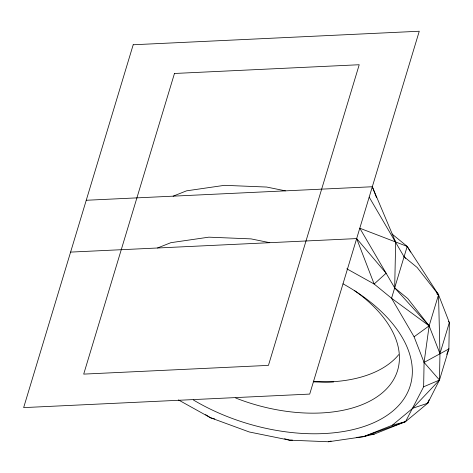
<?xml version="1.0" encoding="UTF-8"?>
<svg xmlns="http://www.w3.org/2000/svg" width="473" height="473" viewBox="0 0 473 473"><rect width="100%" height="100%" fill="white"/><g stroke="black" fill="none" stroke-linecap="round" stroke-linejoin="round"><path stroke-width="0.71" d="M178.469 399.939L210.526 417.771L249.277 431.979L289.506 440.162L328.487 441.758L363.548 436.662L374.385 434.054L405.538 421.656L423.642 386.796L424.08 362.436L429.141 325.856L438.53 294.756L407.2 246.415L392.04 234.011M356.21 437.448L363.548 436.662L405.538 421.656L427.746 403.233L439.482 380.038L448.877 348.932L449.35 322.545L438.53 294.756L417.145 267.47L404.072 256.78L369.182 197.117M86.252 200.268L372.31 186.746L395.659 242.117L394.683 287.88L429.141 325.856L439.961 353.644L439.482 380.038L412.805 408.211L392.306 425.221L363.548 436.662M414.088 336.788L429.141 325.856L407.756 298.569L394.683 287.88L359.793 228.217L407.2 246.415L391.549 298.25L414.088 336.788L424.08 362.436L439.482 380.038L423.642 386.796M412.805 408.211L427.746 403.233L428.171 401.819M427.746 403.233L429.082 399.797M446.737 354.431L448.877 348.932L424.08 362.436M448.221 350.221L448.877 348.932M173.148 196.165L186.51 190.844L224.498 185.327L266.719 187.054L285.414 190.856M157.497 248L170.859 242.679L208.847 237.162L251.068 238.889L269.764 242.69M328.487 441.758L331.124 441.031M392.306 425.221L405.538 421.656M370.731 434.586L374.385 434.054M70.601 252.103L356.66 238.581L386.11 273.228L374.143 284.013L346.804 268.8M292.438 440.127L289.506 440.162L284.557 438.737M437.093 294.531L438.53 294.756L439.961 353.644L449.35 322.545L448.434 321.404M214.742 418.954L210.526 417.771L205.595 414.644M429.141 325.856L391.549 298.25L374.143 284.013L356.66 238.581M404.072 256.78L405.55 258.406M394.192 239.634L395.659 242.117M407.2 246.415L410.529 252.097M372.31 186.746L376.549 197.761M354.661 290.706A128.893 73.93 16.8 0 1 383.769 391.573A128.893 73.93 16.8 0 1 235.66 398.006M398.745 354.62A128.893 73.93 16.8 0 1 313.552 381.859M333.737 381.918A145.418 83.408 16.8 0 1 313.274 381.262M343.031 283.83A145.418 83.408 16.8 0 1 390.899 412.592A145.418 83.408 16.8 0 1 193.41 399.998M133.197 44.764L23.65 407.608L309.714 394.086L419.261 31.242L133.197 44.764M174.466 73.475L83.697 374.113L268.445 365.381L359.214 64.736L174.466 73.475M438.53 294.756L436.561 292.586L438.53 294.756"/></g></svg>
